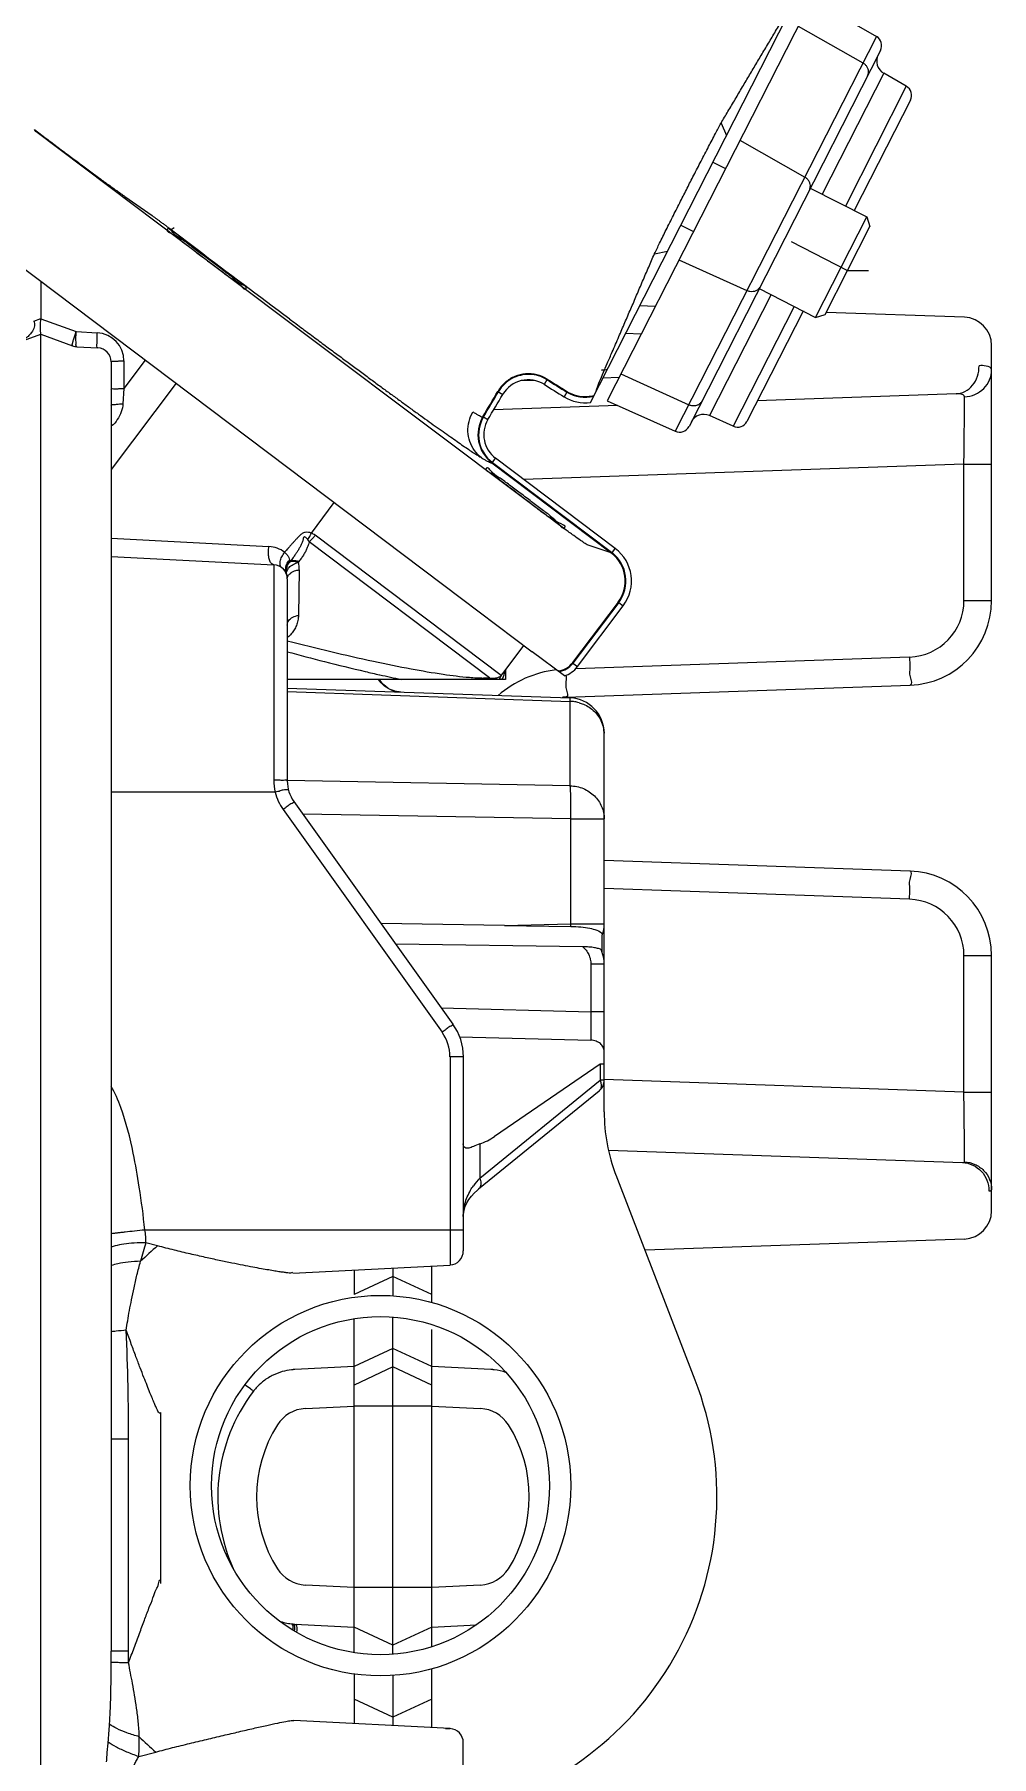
# Model space of a CAD drawing. Header units: millimetres. Extents: x 100 to 1590, y 100 to 694.
# Drawn here: x 1248.076 to 1249.287, y 534.029 to 536.206 of the extents above; entities that cross this region are included whole.
import ezdxf

# ---------------------------------------------------------------- set-up
doc = ezdxf.new("R2010")
doc.units = ezdxf.units.MM
doc.linetypes.add('CENTER', pattern=[2, 1.25, -0.25, 0.25, -0.25])
for name, color, linetype, lineweight in [('CL', 1, 'CENTER', 9), ('DIM', 2, 'Continuous', 9), ('DTM_AXIS', 7, 'Continuous', 9), ('OUTLINE', 6, 'Continuous', 9)]:
    doc.layers.add(name, color=color, linetype=linetype, lineweight=lineweight)

msp = doc.modelspace()

# ---------------------------------------------------------------- linework, layer by layer
at = {"color": 9, "linetype": 'Continuous'}
for p, q in [((1249.042, 536.2166), (1249.124, 536.1701)), ((1249.141, 536.2035), (1248.8867, 535.7044)), ((1249.1504, 536.1569), (1249.0725, 536.004)), ((1249.1789, 536.1405), (1249.1018, 535.9891)), ((1248.0782, 536.0832), (1248.0764, 536.0858)), ((1248.2934, 535.9211), (1248.0782, 536.0832)), ((1248.9445, 536.0936), (1248.9446, 536.0939)), ((1248.9446, 536.0939), (1248.9515, 536.0783)), ((1248.9684, 536.0723), (1249.0504, 536.0257)), ((1248.1907, 536.0012), (1248.2251, 535.9771)), ((1248.2479, 535.9603), (1248.2821, 535.9344)), ((1248.8604, 535.9286), (1248.877, 535.9322)), ((1248.8604, 535.9286), (1248.8605, 535.9289)), ((1248.2995, 535.9165), (1248.2934, 535.9211)), ((1248.7037, 535.6129), (1248.2995, 535.9165)), ((1248.8914, 535.9211), (1248.9773, 535.8822)), ((1249.0078, 535.8771), (1248.9299, 535.7242)), ((1249.0371, 535.8622), (1248.9599, 535.7108)), ((1248.0755, 535.8437), (1248.0844, 535.847)), ((1248.0844, 535.8467), (1248.1291, 535.8304)), ((1248.0844, 533.8906), (1248.0844, 535.827)), ((1248.1291, 535.8304), (1248.1558, 535.829)), ((1248.8436, 535.8273), (1248.8239, 535.828)), ((1248.1734, 535.7921), (1248.1734, 534.1623)), ((1248.2166, 535.7944), (1248.1895, 535.7585)), ((1248.1895, 535.7934), (1248.1895, 535.7585)), ((1248.7244, 535.7695), (1248.7208, 535.7637)), ((1248.8156, 535.7724), (1248.7953, 535.7717)), ((1248.7974, 535.7822), (1248.801, 535.783)), ((1248.7974, 535.7822), (1248.7975, 535.7825)), ((1248.7975, 535.7825), (1248.7982, 535.7842)), ((1248.7982, 535.7842), (1248.8008, 535.7902)), ((1248.8179, 535.7768), (1248.9038, 535.7378)), ((1248.2556, 535.765), (1248.1734, 535.656)), ((1248.1895, 535.7585), (1248.1883, 535.7391)), ((1248.6626, 535.7552), (1248.6624, 535.7547)), ((1248.6624, 535.7547), (1248.6686, 535.751)), ((1248.6634, 535.7548), (1248.6631, 535.7543)), ((1248.7084, 535.7686), (1248.6907, 535.768)), ((1248.7497, 535.7538), (1248.7461, 535.748)), ((1248.6443, 535.7226), (1248.6498, 535.7193)), ((1248.6549, 535.6644), (1248.8058, 535.5507)), ((1248.6555, 535.665), (1248.6595, 535.6703)), ((1248.6555, 535.665), (1248.8063, 535.5514)), ((1249.2517, 535.663), (1248.6949, 535.6435)), ((1249.2517, 535.663), (1249.2867, 535.663)), ((1249.2517, 535.4903), (1249.2517, 535.663)), ((1248.4266, 535.5757), (1248.4556, 535.6142)), ((1248.1734, 535.5692), (1248.3729, 535.5588)), ((1248.652, 535.3926), (1248.4236, 535.5647)), ((1248.6667, 535.3957), (1248.4315, 535.5729)), ((1248.8058, 535.5507), (1248.7753, 535.561)), ((1248.8069, 535.5509), (1248.8108, 535.5562)), ((1248.3792, 535.5355), (1248.3792, 535.2634)), ((1248.3991, 535.5411), (1248.3988, 535.5413)), ((1248.3988, 535.5413), (1248.399, 535.5389)), ((1248.3999, 535.54), (1248.399, 535.5389)), ((1248.4108, 535.5397), (1248.4101, 535.5387)), ((1248.8058, 535.5507), (1248.8063, 535.5514)), ((1248.8058, 535.5507), (1248.8063, 535.5504)), ((1248.8063, 535.5514), (1248.8069, 535.5509)), ((1248.4113, 535.5291), (1248.4103, 535.4717)), ((1248.8145, 535.4884), (1248.7569, 535.4119)), ((1248.8153, 535.4881), (1248.7573, 535.4111)), ((1248.8153, 535.4881), (1248.821, 535.4839)), ((1249.2517, 535.4903), (1249.2867, 535.4903)), ((1248.7392, 535.4015), (1248.7381, 535.4013)), ((1248.7397, 535.4007), (1248.7391, 535.4006)), ((1248.7397, 535.4007), (1248.7398, 535.4001)), ((1248.7573, 535.4111), (1248.763, 535.4069)), ((1248.7609, 535.4044), (1249.1829, 535.4191)), ((1248.6667, 535.3957), (1248.6692, 535.3987)), ((1248.3961, 535.3755), (1248.7539, 535.363)), ((1248.7539, 535.3653), (1248.7539, 535.3664)), ((1248.7539, 535.363), (1248.7539, 535.3653)), ((1248.7539, 535.2563), (1248.7539, 535.363)), ((1248.3809, 535.2481), (1248.1734, 535.2481)), ((1248.7539, 535.2563), (1248.3961, 535.2628)), ((1248.3908, 535.2262), (1248.5919, 534.9447)), ((1248.7547, 535.2145), (1248.4158, 535.2206)), ((1248.7547, 535.2145), (1248.7969, 535.2145)), ((1248.7547, 535.0816), (1248.7547, 535.2145)), ((1249.1829, 535.1128), (1248.7969, 535.1263)), ((1248.6706, 535.0798), (1248.7547, 535.0816)), ((1248.7547, 535.0816), (1248.7969, 535.0816)), ((1248.7547, 535.0786), (1248.7547, 535.0816)), ((1248.7969, 535.0308), (1248.78, 535.0308)), ((1248.78, 535.0308), (1248.78, 534.9704)), ((1249.2517, 535.0416), (1249.2867, 535.0416)), ((1249.2517, 534.8689), (1249.2517, 535.0416)), ((1248.5909, 534.9754), (1248.78, 534.9704)), ((1248.7969, 534.9704), (1248.78, 534.9704)), ((1248.614, 534.9391), (1248.78, 534.9347)), ((1248.6187, 534.9136), (1248.6019, 534.9136)), ((1248.6019, 534.9136), (1248.6019, 534.6505)), ((1248.7917, 534.9043), (1248.6581, 534.813)), ((1248.7969, 534.9043), (1248.7917, 534.9043)), ((1248.7917, 534.9043), (1248.7917, 534.8841)), ((1248.6394, 534.7602), (1248.7917, 534.8841)), ((1248.7969, 534.8841), (1248.7917, 534.8841)), ((1249.2517, 534.8689), (1248.7969, 534.8848)), ((1249.2517, 534.8689), (1249.2867, 534.8689)), ((1248.6394, 534.8035), (1248.6394, 534.7602)), ((1249.2525, 534.7872), (1249.2525, 534.7944)), ((1248.6187, 534.6947), (1248.216, 534.6947)), ((1248.2322, 534.6747), (1248.2172, 534.6787)), ((1248.4032, 534.6401), (1248.6019, 534.6505)), ((1248.4033, 534.6401), (1248.4033, 534.6401)), ((1248.4807, 534.6442), (1248.4807, 534.6132)), ((1248.5297, 534.6468), (1248.5297, 534.6115)), ((1248.5787, 534.6031), (1248.5787, 534.6493)), ((1248.5297, 534.6361), (1248.4807, 534.6132)), ((1248.5787, 534.6132), (1248.5297, 534.6361)), ((1248.4807, 534.1605), (1248.4807, 534.5827)), ((1248.5297, 534.1584), (1248.5297, 534.5847)), ((1248.5787, 534.1929), (1248.5787, 534.5688)), ((1248.5297, 534.545), (1248.4807, 534.5222)), ((1248.5787, 534.5222), (1248.5297, 534.545)), ((1248.4807, 534.5222), (1248.4058, 534.5185)), ((1248.5297, 534.5216), (1248.4807, 534.4988)), ((1248.5787, 534.4988), (1248.5297, 534.5216)), ((1248.2358, 534.4639), (1248.2358, 534.2527)), ((1248.419, 534.4691), (1248.4807, 534.4722)), ((1248.5787, 534.4722), (1248.4807, 534.4722)), ((1248.5787, 534.4722), (1248.6404, 534.4691)), ((1248.1954, 534.4305), (1248.1734, 534.4305)), ((1248.1954, 534.1623), (1248.1954, 534.4305)), ((1248.2357, 534.2527), (1248.2358, 534.2527)), ((1248.4807, 534.2429), (1248.419, 534.2459)), ((1248.6404, 534.2459), (1248.5787, 534.2429)), ((1248.5787, 534.2429), (1248.4807, 534.2429)), ((1248.5297, 534.17), (1248.4807, 534.1929)), ((1248.5787, 534.1929), (1248.5297, 534.17)), ((1248.5787, 534.1929), (1248.6354, 534.1957)), ((1248.5787, 534.1679), (1248.5787, 534.1929)), ((1248.1954, 534.1623), (1248.1734, 534.1623)), ((1248.5787, 534.0657), (1248.5787, 534.14)), ((1248.4807, 534.1335), (1248.4807, 534.0708)), ((1248.5297, 534.1316), (1248.5297, 534.0683)), ((1248.5297, 534.079), (1248.4807, 534.1018)), ((1248.5787, 534.1018), (1248.5297, 534.079)), ((1248.6019, 534.0645), (1248.4044, 534.0748)), ((1248.5961, 534.0648), (1248.6019, 534.0645)), ((1248.2082, 534.0291), (1248.2298, 534.0349))]:
    msp.add_line(p, q, dxfattribs=at)
at = {"color": 7, "linetype": 'Continuous'}
for p, q in [((1249.1462, 536.1859), (1248.9041, 535.7106)), ((1249.0642, 535.8483), (1249.1289, 535.9753)), ((1248.0844, 535.894), (1248.0844, 535.8467)), ((1248.8614, 535.8623), (1248.8418, 535.8629)), ((1249.0483, 535.8564), (1248.9773, 535.7169)), ((1249.0498, 535.8557), (1249.048, 535.8557)), ((1249.0642, 535.8483), (1249.0762, 535.8522)), ((1248.044, 535.8124), (1248.0844, 535.827)), ((1248.0844, 535.827), (1248.1247, 535.8124)), ((1248.1299, 535.8113), (1248.1566, 535.8099)), ((1249.2418, 535.7517), (1248.9905, 535.7429)), ((1248.8141, 535.7368), (1248.6569, 535.7313)), ((1248.8005, 535.7428), (1248.8867, 535.7044)), ((1248.9599, 535.7108), (1248.9299, 535.7242)), ((1248.8108, 535.5562), (1248.6595, 535.6703)), ((1248.1734, 535.5463), (1248.3792, 535.5355)), ((1248.3961, 535.5177), (1248.3961, 535.2624)), ((1248.6164, 535.4931), (1248.7057, 535.4258)), ((1248.763, 535.4069), (1248.821, 535.4839)), ((1248.6691, 535.3985), (1248.6954, 535.4335)), ((1248.7465, 535.3951), (1248.7057, 535.4258)), ((1248.6722, 535.4027), (1248.6722, 535.3906)), ((1248.6722, 535.3906), (1248.3961, 535.3906)), ((1248.3961, 535.3798), (1248.7539, 535.3673)), ((1248.4044, 535.2365), (1248.6055, 534.955)), ((1248.6706, 535.0798), (1248.5148, 535.082)), ((1248.6706, 535.0798), (1248.7547, 535.0786)), ((1248.7697, 535.0528), (1248.5333, 535.0561)), ((1248.7945, 535.0455), (1248.7945, 535.0677)), ((1248.6187, 534.9136), (1248.6187, 534.6683)), ((1248.7903, 534.8703), (1248.638, 534.7464)), ((1248.8023, 534.7956), (1249.2501, 534.7799))]:
    msp.add_line(p, q, dxfattribs=at)
at = {"color": 9, "linetype": 'Continuous'}
for points in [[(1248.7247, 535.7703), (1248.7247, 535.7703), (1248.7247, 535.7702), (1248.7246, 535.7702), (1248.7246, 535.7701), (1248.7246, 535.77), (1248.7246, 535.7699), (1248.7245, 535.7698), (1248.7245, 535.7697), (1248.7244, 535.7695)], [(1248.6626, 535.7552), (1248.6626, 535.7552), (1248.6627, 535.7552), (1248.6627, 535.7551), (1248.6628, 535.7551), (1248.6629, 535.7551), (1248.663, 535.755), (1248.6631, 535.755), (1248.6632, 535.7549), (1248.6634, 535.7548)], [(1248.7497, 535.7548), (1248.7497, 535.7547), (1248.7498, 535.7547), (1248.7498, 535.7546), (1248.7498, 535.7545), (1248.7498, 535.7544), (1248.7498, 535.7543), (1248.7498, 535.7541), (1248.7497, 535.754), (1248.7497, 535.7538)], [(1248.6434, 535.7227), (1248.6434, 535.7228), (1248.6435, 535.7228), (1248.6436, 535.7228), (1248.6436, 535.7228), (1248.6437, 535.7227), (1248.6439, 535.7227), (1248.644, 535.7227), (1248.6441, 535.7226), (1248.6443, 535.7226)], [(1248.6549, 535.6644), (1248.6549, 535.6644), (1248.6549, 535.6644), (1248.655, 535.6645), (1248.655, 535.6645), (1248.6551, 535.6646), (1248.6552, 535.6647), (1248.6553, 535.6648), (1248.6554, 535.6649), (1248.6555, 535.665)], [(1248.3999, 535.54), (1248.3998, 535.5402), (1248.3997, 535.5403), (1248.3995, 535.5405), (1248.3993, 535.5408), (1248.3991, 535.5411)], [(1248.8063, 535.5504), (1248.8063, 535.5504), (1248.8063, 535.5504), (1248.8064, 535.5504), (1248.8064, 535.5505), (1248.8065, 535.5505), (1248.8066, 535.5506), (1248.8066, 535.5507), (1248.8067, 535.5508), (1248.8069, 535.5509)], [(1248.8145, 535.4884), (1248.8146, 535.4884), (1248.8146, 535.4884), (1248.8147, 535.4884), (1248.8148, 535.4884), (1248.8149, 535.4883), (1248.815, 535.4883), (1248.8151, 535.4882), (1248.8152, 535.4882), (1248.8153, 535.4881)], [(1248.7392, 535.4015), (1248.7393, 535.4015), (1248.7393, 535.4014), (1248.7394, 535.4014), (1248.7394, 535.4013), (1248.7395, 535.4012), (1248.7395, 535.4011), (1248.7396, 535.401), (1248.7396, 535.4009), (1248.7397, 535.4007)], [(1248.7569, 535.4119), (1248.7569, 535.4118), (1248.7569, 535.4118), (1248.7569, 535.4117), (1248.7569, 535.4116), (1248.757, 535.4116), (1248.7571, 535.4115), (1248.7571, 535.4114), (1248.7572, 535.4113), (1248.7573, 535.4111)], [(1248.7539, 535.3664), (1248.7539, 535.3668), (1248.7539, 535.367), (1248.7539, 535.3672), (1248.7539, 535.3673)], [(1249.2501, 534.7799), (1249.2508, 534.7799), (1249.2514, 534.78), (1249.2518, 534.7801), (1249.2522, 534.7803), (1249.2523, 534.7805), (1249.2524, 534.7808)], [(1249.2833, 534.7443), (1249.2844, 534.7443), (1249.2853, 534.7444), (1249.2859, 534.7446), (1249.2864, 534.7448), (1249.2866, 534.7451), (1249.2867, 534.7455)], [(1248.4037, 534.5183), (1248.4034, 534.5183), (1248.403, 534.5182), (1248.4026, 534.5182), (1248.4023, 534.5182), (1248.4019, 534.5181), (1248.4016, 534.5181)], [(1248.4058, 534.5185), (1248.4054, 534.5184), (1248.405, 534.5184), (1248.4046, 534.5184), (1248.4041, 534.5183), (1248.4037, 534.5183)], [(1248.6557, 534.5183), (1248.6552, 534.5183), (1248.6548, 534.5184), (1248.6544, 534.5184), (1248.654, 534.5184), (1248.6535, 534.5185), (1248.5787, 534.5222)], [(1248.6578, 534.5181), (1248.6574, 534.5181), (1248.6571, 534.5182), (1248.6567, 534.5182), (1248.6564, 534.5182), (1248.656, 534.5183), (1248.6557, 534.5183)], [(1248.4016, 534.1969), (1248.4019, 534.1969), (1248.4023, 534.1969), (1248.4026, 534.1968), (1248.403, 534.1968), (1248.4034, 534.1968), (1248.4037, 534.1967)], [(1248.4037, 534.1967), (1248.4041, 534.1967), (1248.4046, 534.1967), (1248.405, 534.1966), (1248.4054, 534.1966), (1248.4058, 534.1966), (1248.4807, 534.1929)]]:
    msp.add_lwpolyline(points, dxfattribs=at)
at = {"color": 7, "linetype": 'Continuous'}
for points in [[(1248.5397, 535.3747), (1248.5374, 535.3749), (1248.5335, 535.3756), (1248.5298, 535.3766), (1248.5264, 535.378), (1248.5234, 535.3798), (1248.5206, 535.3817), (1248.5182, 535.3838), (1248.5161, 535.386), (1248.5144, 535.3882), (1248.5131, 535.3903), (1248.5129, 535.3906)], [(1248.7969, 535.0308), (1248.7968, 535.034), (1248.7962, 535.0384), (1248.7953, 535.0427), (1248.794, 535.0469), (1248.7936, 535.0479)], [(1248.6187, 534.7119), (1248.6189, 534.7146), (1248.6197, 534.7195), (1248.6211, 534.7243), (1248.6232, 534.7289), (1248.6258, 534.7333), (1248.629, 534.7374), (1248.6326, 534.7414), (1248.6366, 534.7452), (1248.638, 534.7464)]]:
    msp.add_lwpolyline(points, dxfattribs=at)
at = {"color": 9, "linetype": 'Continuous'}
for radius in [0.2405, 0.2137]:
    msp.add_circle((1248.514, 534.3716), radius, dxfattribs=at)
for centre, radius, start, end in [((1249.0476, 536.0142), 0.00996, 333.0253, 339.7634), ((1267.3617, 561.1684), 31.6352, 232.90675, 233.17208), ((1248.9849, 535.8912), 0.00996, 326.2366, 332.9747), ((1248.1539, 535.7934), 0.0356, 0.0002, 86.9998), ((1250.0149, 537.8208), 2.4234, 237.8262, 238.5303), ((1250.0382, 537.8604), 2.4685, 237.8522, 238.5366), ((1248.7878, 535.8258), 0.0446, 277.3728, 282.3776), ((1248.788, 535.826), 0.0445, 277.2943, 282.3019), ((1240.4865, 540.5712), 9.4891, 329.27258, 329.49717), ((1240.5817, 540.515), 9.3794, 329.27255, 329.49801), ((1248.7729, 535.7927), 0.0445, 238.5939, 273.8345), ((1248.7729, 535.7928), 0.0453, 239.2362, 283.6064), ((1248.7729, 535.7928), 0.0445, 273.8326, 284.5144), ((1248.6817, 535.7), 0.0445, 149.2521, 233.0055), ((1248.6817, 535.7), 0.0437, 148.8632, 233.1847), ((1248.371, 535.5232), 0.0356, 52.427, 86.9965), ((1248.4093, 535.5296), 0.0154, 170.741, 178.3086), ((1248.3766, 535.5297), 0.0347, 358.9547, 15.0286), ((1248.7789, 535.5152), 0.0445, 323.0349, 52.16), ((1248.7789, 535.5152), 0.0454, 323.3851, 51.9925), ((1249.1805, 535.4903), 0.0713, 272.0019, 359.9981), ((1248.7529, 535.266), 0.1379, 96.9679, 130.7926), ((1248.6416, 535.4068), 0.0306, 344.4573, 349.8225), ((1248.7355, 535.428), 0.0268, 278.0278, 322.939), ((1248.7355, 535.428), 0.0276, 278.7575, 299.561), ((1248.7355, 535.428), 0.0276, 299.5678, 322.3345), ((1248.8694, 536.9854), 1.6283, 257.3561, 258.3427), ((1248.6462, 535.5656), 0.173, 269.38, 271.0005), ((1248.6465, 535.5489), 0.1564, 271.0131, 272.0251), ((1248.6605, 535.378), 0.0169, 120.1247, 131.6197), ((1248.6588, 535.4043), 0.0117, 292.6607, 299.5593), ((1248.6802, 535.3857), 0.0168, 143.3838, 162.7585), ((1248.6418, 535.3914), 0.1069, 1.7612, 2.3445), ((1248.7487, 535.3713), 0.003, 271.9987, 272.6119), ((1248.7523, 535.3159), 0.0471, 81.1848, 88.1087), ((1248.7523, 535.3157), 0.0473, 74.3171, 81.1961), ((1248.7585, 535.3211), 0.0384, 0.0034, 2.4013), ((1248.4498, 535.2633), 0.0706, 179.992, 192.4271), ((1248.4415, 535.2624), 0.0623, 193.2304, 215.5388), ((1249.1805, 535.0416), 0.0713, 0.0019, 87.9981), ((1248.7552, 535.0816), 0.0417, 340.4285, 359.9859), ((1248.5484, 534.9136), 0.0534, 359.9983, 35.5394), ((1248.7857, 534.8758), 0.00714, 309.5834, 312.4894), ((1248.6125, 534.8798), 0.0809, 289.4798, 304.3433), ((1248.6936, 534.7069), 0.076, 135.4365, 144.8078), ((1249.4177, 534.3224), 1.2523, 163.4691, 164.5891), ((1248.6584, 534.178), 0.6545, 130.634, 133.1924), ((1248.6009, 534.6683), 0.0178, 273.0002, 0.0012), ((1248.6497, 534.4465), 0.072, 71.4431, 83.5772), ((1248.529, 534.3575), 0.2207, 142.919, 204.7996), ((1248.4085, 534.4486), 0.0696, 138.1035, 142.9282), ((1248.4211, 534.4247), 0.0444, 92.8094, 147.7435), ((1248.6382, 534.4247), 0.0444, 32.2566, 87.1901), ((1248.5278, 534.3575), 0.1705, 147.7703, 212.2296), ((1248.5316, 534.3575), 0.1705, 327.7703, 32.2296), ((1248.413, 534.2527), 0.1773, 179.9967, 181.55), ((1248.4211, 534.2903), 0.0444, 212.2566, 267.1901), ((1248.6382, 534.2903), 0.0444, 272.8094, 327.7435), ((1248.4096, 534.2685), 0.072, 250.6306, 263.5793), ((1242.1804, 534.1622), 5.993, 359.86513, 0.00111), ((1245.6689, 534.1624), 2.5266, 359.6657, 359.999), ((1247.386, 534.1205), 0.787, 354.6685, 356.3267), ((1248.659, 534.5208), 0.6484, 226.027, 228.5438), ((1248.6009, 534.0467), 0.0178, 0.0026, 86.9869)]:
    msp.add_arc(centre, radius, start, end, dxfattribs=at)
at = {"color": 7, "linetype": 'Continuous'}
for centre, radius, start, end in [((1248.1308, 535.8291), 0.0178, 250, 267), ((1248.1556, 535.7921), 0.0178, 0, 87), ((1248.7009, 535.7321), 0.0374, 57.8414, 149.4774), ((1240.4946, 540.57), 9.4888, 329.25558, 329.47859), ((1250.0376, 537.8582), 2.474, 237.8422, 238.5335), ((1248.7731, 535.792), 0.0517, 238.5334, 277.1418), ((1248.682, 535.7001), 0.0374, 149.2557, 233), ((1248.8922, 535.7166), 0.0134, 246, 333), ((1248.9227, 535.7079), 0.0178, 66, 153), ((1248.9654, 535.723), 0.0134, 246, 333), ((1248.7797, 535.515), 0.0517, 323, 53), ((1248.3783, 535.5177), 0.0178, 0, 87), ((1248.4123, 535.5274), 0.0176, 164.3924, 195.8977), ((1248.4124, 535.5274), 0.0177, 158.1152, 164.4137), ((1248.736, 535.4273), 0.0339, 288.0599, 322.9943), ((1248.7523, 535.266), 0.1024, 92, 94.9035), ((1248.4406, 535.2624), 0.0445, 180.0015, 215.5362), ((1248.5475, 534.9136), 0.0713, 0, 35.5452), ((1248.7791, 534.8841), 0.0178, 309.1391, 337.2024), ((1248.779, 534.8841), 0.0178, 337.2219, 359.9925), ((1249.0195, 534.8443), 0.2227, 180, 201.1185)]:
    msp.add_arc(centre, radius, start, end, dxfattribs=at)
at = {"color": 9, "linetype": 'Continuous'}
for points, start_tangent, end_tangent in [([(1248.9446, 536.0939), (1248.9534, 536.1087), (1248.9626, 536.1241), (1248.9717, 536.1396), (1248.9808, 536.1548), (1248.9898, 536.17), (1248.9988, 536.1852), (1249.008, 536.2006), (1249.0171, 536.2159), (1249.0201, 536.2209)], (0.504323, 0.863515), (0.510728, 0.859743)), ([(1249.13, 536.154), (1249.131, 536.1574), (1249.1309, 536.161), (1249.1296, 536.1645), (1249.1272, 536.1676), (1249.124, 536.1701)], (0.45399, 0.891007), (-0.869506, 0.493922)), ([(1248.0764, 536.0858), (1248.0838, 536.0802), (1248.0914, 536.0745), (1248.0989, 536.0688), (1248.1064, 536.0631), (1248.1139, 536.0575), (1248.1213, 536.052), (1248.1286, 536.0466), (1248.1357, 536.0413), (1248.1426, 536.0362), (1248.1493, 536.0312), (1248.1557, 536.0265), (1248.1618, 536.022), (1248.1676, 536.0178), (1248.173, 536.0139), (1248.1781, 536.0102), (1248.1827, 536.0069), (1248.1869, 536.0039), (1248.1907, 536.0012)], (0.796782, -0.604267), (0.818772, -0.574119)), ([(1248.8605, 535.9289), (1248.8669, 535.942), (1248.8752, 535.9589), (1248.8844, 535.9773), (1248.8935, 535.9952), (1248.9018, 536.0117), (1248.9102, 536.0281), (1248.9194, 536.0459), (1248.9289, 536.0642), (1248.9376, 536.0808), (1248.9445, 536.0936)], (0.42812, 0.903722), (0.479284, 0.87766)), ([(1249.0569, 536.0108), (1249.0575, 536.0131), (1249.0573, 536.0167), (1249.056, 536.0202), (1249.0536, 536.0233), (1249.0504, 536.0257)], (0.346261, 0.938138), (-0.869506, 0.493922)), ([(1248.2251, 535.9771), (1248.2282, 535.9749), (1248.2309, 535.9729), (1248.2339, 535.9707), (1248.2372, 535.9683), (1248.2407, 535.9657), (1248.2443, 535.963), (1248.2479, 535.9603)], (0.818772, -0.574119), (0.797014, -0.603961)), ([(1248.2479, 535.9603), (1248.2532, 535.9621)], (0.861307, -0.508085), (0.746784, 0.665066)), ([(1248.8008, 535.7902), (1248.807, 535.8046), (1248.8154, 535.8241), (1248.823, 535.8419), (1248.8305, 535.8591), (1248.8379, 535.8764), (1248.8455, 535.8941), (1248.8531, 535.9118), (1248.8604, 535.9286)], (0.39562, 0.918414), (0.402967, 0.915214)), ([(1248.9932, 535.8857), (1248.9917, 535.8839), (1248.9887, 535.8819), (1248.9851, 535.8809), (1248.9811, 535.881), (1248.9773, 535.8822)], (-0.555443, -0.831555), (-0.910674, 0.413126)), ([(1248.0755, 535.8437), (1248.0764, 535.8406), (1248.0764, 535.8377), (1248.0756, 535.8345), (1248.0738, 535.8308), (1248.0724, 535.8287), (1248.0705, 535.8266), (1248.0683, 535.8244), (1248.0656, 535.8222), (1248.0622, 535.82), (1248.0582, 535.8178), (1248.0536, 535.8158)], (0.420597, -0.907248), (-0.939668, -0.342086)), ([(1248.3991, 535.8463), (1248.4153, 535.8342), (1248.4309, 535.8226), (1248.446, 535.8113), (1248.4606, 535.8005), (1248.4748, 535.79), (1248.4886, 535.7798), (1248.5019, 535.77), (1248.5147, 535.7605), (1248.5271, 535.7515), (1248.5391, 535.7428), (1248.5507, 535.7343), (1248.562, 535.7261), (1248.5729, 535.7183), (1248.5833, 535.7108), (1248.5931, 535.7039), (1248.6023, 535.6974), (1248.6108, 535.6915), (1248.6185, 535.6861), (1248.6256, 535.6813), (1248.6318, 535.6771), (1248.6373, 535.6736), (1248.6418, 535.6708)], (0.800534, -0.599287), (0.856907, -0.515471)), ([(1248.1247, 535.8124), (1248.1245, 535.8151)], (-0.939693, 0.34202), (0.30304, 0.952978)), ([(1248.1245, 535.8151), (1248.1248, 535.8161), (1248.1258, 535.8201), (1248.1273, 535.825), (1248.1291, 535.8304)], (0.30304, 0.952978), (0.345798, 0.938309)), ([(1248.1299, 535.8113), (1248.129, 535.815), (1248.1288, 535.8193), (1248.1289, 535.8246), (1248.1291, 535.8304)], (-0.99863, 0.052336), (0.059019, 0.998257)), ([(1248.1566, 535.8099), (1248.1556, 535.8156), (1248.1555, 535.8218), (1248.1558, 535.829)], (-0.99863, 0.052336), (0.059019, 0.998257)), ([(1248.1734, 535.7921), (1248.1781, 535.793), (1248.1833, 535.7933), (1248.1895, 535.7934)], (0, 1), (0.999976, 0.006972)), ([(1248.7247, 535.7703), (1248.7116, 535.7759), (1248.6975, 535.777), (1248.6837, 535.7737), (1248.6717, 535.7661), (1248.6626, 535.7552)], (-0.846254, 0.532779), (-0.507307, -0.861765)), ([(1248.7244, 535.7695), (1248.7139, 535.7744), (1248.7024, 535.7763), (1248.6909, 535.7751), (1248.68, 535.7709), (1248.6706, 535.764), (1248.6634, 535.7548)], (-0.843482, 0.537158), (-0.5093, -0.860589)), ([(1248.786, 535.7535), (1248.7882, 535.7602), (1248.7921, 535.7698), (1248.7974, 535.7822)], (0.283633, 0.958933), (0.401851, 0.915705)), ([(1249.2418, 535.7517), (1249.2531, 535.7547), (1249.2626, 535.7625), (1249.2688, 535.7739), (1249.2709, 535.7873)], (0.999391, 0.034901), (-0.009577, 0.999954)), ([(1249.2525, 535.748), (1249.2657, 535.751), (1249.2768, 535.7584), (1249.2841, 535.7693), (1249.2867, 535.782)], (0.999321, 0.036834), (-0.000068, 1)), ([(1249.2867, 535.782), (1249.2798, 535.7869), (1249.2709, 535.7873)], (-0.000007, 1), (-0.999732, -0.023154)), ([(1248.1734, 535.7572), (1248.1781, 535.758), (1248.1833, 535.7583), (1248.1895, 535.7585)], (0, 1), (0.999976, 0.006972)), ([(1249.2525, 535.748), (1249.2478, 535.7515), (1249.2418, 535.7517)], (-0.008568, 0.999963), (-0.999394, -0.034822)), ([(1249.2517, 535.663), (1249.2519, 535.6746), (1249.252, 535.687), (1249.2522, 535.7002), (1249.2523, 535.7139), (1249.2524, 535.7273), (1249.2525, 535.7393), (1249.2525, 535.748)], (0.013937, 0.999903), (-0.008385, 0.999965)), ([(1248.1883, 535.7391), (1248.1862, 535.7288), (1248.1812, 535.7192), (1248.1738, 535.7112), (1248.1734, 535.711)], (-0.062679, -0.998034), (-0.780257, -0.625459)), ([(1248.1734, 535.7369), (1248.1777, 535.7383), (1248.1824, 535.7388), (1248.1883, 535.7391)], (0.000037, 1), (0.999782, 0.020899)), ([(1248.6418, 535.6708), (1248.6328, 535.68), (1248.6269, 535.6914), (1248.6245, 535.704), (1248.6259, 535.7169), (1248.6309, 535.7289)], (-0.796881, 0.604136), (0.512538, 0.858664)), ([(1248.6309, 535.7289), (1248.6344, 535.7267), (1248.6377, 535.7248), (1248.6404, 535.7235), (1248.6434, 535.7227)], (0.843475, -0.537168), (0.96808, 0.250641)), ([(1248.9203, 535.7424), (1248.9182, 535.7396), (1248.9152, 535.7376), (1248.9115, 535.7366), (1248.9076, 535.7367), (1248.9038, 535.7378)], (-0.45399, -0.891007), (-0.910674, 0.413126)), ([(1248.6418, 535.6708), (1248.6456, 535.6686), (1248.649, 535.6667), (1248.6518, 535.6653), (1248.6549, 535.6644)], (0.856925, -0.515441), (0.98134, 0.192282)), ([(1248.7753, 535.561), (1248.7727, 535.5625), (1248.767, 535.5664), (1248.7583, 535.5726), (1248.7472, 535.5806), (1248.734, 535.5904), (1248.7193, 535.6013), (1248.7037, 535.6129)], (-0.947574, 0.319537), (-0.799643, 0.600476)), ([(1248.4266, 535.5757), (1248.4228, 535.5766), (1248.4188, 535.5765), (1248.4149, 535.575), (1248.4119, 535.5725), (1248.4094, 535.57), (1248.4067, 535.5671), (1248.404, 535.5642), (1248.4014, 535.5613), (1248.3988, 535.5583), (1248.396, 535.5552), (1248.3927, 535.5514)], (-0.938617, 0.344962), (-0.658129, -0.752905)), ([(1248.4219, 535.5676), (1248.4236, 535.5701), (1248.4252, 535.5728), (1248.4266, 535.5757)], (0.584041, 0.811724), (0.413397, 0.910551)), ([(1248.4315, 535.5729), (1248.429, 535.5745), (1248.4266, 535.5757)], (-0.798154, 0.602453), (-0.934243, 0.356637)), ([(1248.3792, 535.5355), (1248.3764, 535.5369), (1248.3741, 535.5405), (1248.3727, 535.5459), (1248.3722, 535.5522), (1248.3729, 535.5588)], (-0.99863, 0.052336), (0.182584, 0.98319)), ([(1248.4219, 535.5676), (1248.4203, 535.5694), (1248.4174, 535.571), (1248.4163, 535.5687), (1248.4153, 535.5649), (1248.4137, 535.5611), (1248.4118, 535.5574), (1248.4097, 535.5538), (1248.4074, 535.5502), (1248.4049, 535.5467), (1248.4035, 535.5447), (1248.4018, 535.5425), (1248.3999, 535.54)], (-0.603735, 0.797185), (-0.624227, -0.781243)), ([(1248.4236, 535.5647), (1248.4228, 535.5612), (1248.4214, 535.5574), (1248.4196, 535.5533), (1248.4172, 535.549), (1248.4143, 535.5445), (1248.4108, 535.5397)], (-0.179193, -0.983814), (-0.607115, -0.794614)), ([(1248.4236, 535.5647), (1248.4219, 535.5676)], (-0.398072, 0.917354), (-0.604528, 0.796584)), ([(1248.4236, 535.5647), (1248.4264, 535.5672), (1248.429, 535.5699), (1248.4315, 535.5729)], (0.773269, 0.634078), (0.601749, 0.798686)), ([(1248.3891, 535.5318), (1248.3872, 535.535), (1248.3872, 535.5399), (1248.3891, 535.5456), (1248.3927, 535.5514)], (-0.792628, 0.609706), (0.607524, 0.794301)), ([(1248.3927, 535.5514), (1248.3959, 535.5484), (1248.3979, 535.5448), (1248.3988, 535.5413)], (0.826932, -0.562302), (0.180094, -0.983649)), ([(1248.3949, 535.5242), (1248.3939, 535.5301)], (-0.363661, 0.931531), (0.029035, 0.999578)), ([(1248.3941, 535.5321), (1248.3952, 535.5361), (1248.3988, 535.5413)], (0.160435, 0.987046), (0.699148, 0.714977)), ([(1248.3954, 535.5226), (1248.3955, 535.5273), (1248.3972, 535.5306)], (-0.274171, 0.961681), (0.576616, 0.817015)), ([(1248.3972, 535.5306), (1248.3984, 535.5321), (1248.4035, 535.5361), (1248.4101, 535.5387)], (0.576616, 0.817015), (0.977089, 0.212832)), ([(1248.399, 535.5389), (1248.4015, 535.5401), (1248.4054, 535.5401), (1248.4101, 535.5387)], (0.773639, 0.633626), (0.928615, -0.371046)), ([(1248.3999, 535.54), (1248.4016, 535.5409)], (0.79715, 0.603782), (0.957619, 0.288037)), ([(1248.4016, 535.5409), (1248.4027, 535.5411), (1248.4064, 535.541), (1248.4108, 535.5397)], (0.957619, 0.288037), (0.928492, -0.371351)), ([(1248.3961, 535.5177), (1248.3972, 535.5217), (1248.3981, 535.523)], (0.000001, 1), (0.621008, 0.783804)), ([(1248.3981, 535.523), (1248.4004, 535.5252), (1248.4019, 535.5262)], (0.621008, 0.783804), (0.860413, 0.509598)), ([(1248.4019, 535.5262), (1248.4053, 535.5278), (1248.4113, 535.5291)], (0.860413, 0.509598), (0.995411, 0.095692)), ([(1248.3961, 535.4595), (1248.3979, 535.465), (1248.403, 535.4693), (1248.4103, 535.4717)], (-0.000008, 1), (0.989501, 0.144524)), ([(1248.4103, 535.4717), (1248.4095, 535.4651), (1248.4076, 535.459), (1248.4048, 535.4534), (1248.4011, 535.4484), (1248.3966, 535.4441), (1248.3961, 535.4438)], (-0.018397, -0.999831), (-0.791741, -0.610856)), ([(1248.3961, 535.4396), (1248.4513, 535.426), (1248.5053, 535.4137), (1248.5528, 535.4041), (1248.5933, 535.3973), (1248.6264, 535.3934), (1248.6443, 535.3925)], (0.969253, -0.246065), (0.999945, -0.010498)), ([(1248.3961, 535.4257), (1248.4432, 535.4133), (1248.4947, 535.4007), (1248.5129, 535.3965)], (0.965494, -0.260427), (0.975825, -0.218553)), ([(1249.1829, 535.4191), (1249.1834, 535.4055), (1249.1836, 535.3939), (1249.1836, 535.3835)], (0.034889, -0.999391), (-0.999391, -0.034899)), ([(1248.5397, 535.3747), (1248.5288, 535.3769), (1248.5191, 535.3824), (1248.5116, 535.3906)], (-0.999391, 0.034899), (-0.547268, 0.836957)), ([(1248.652, 535.3926), (1248.6566, 535.3923)], (0.992031, -0.125997), (0.999974, 0.00715)), ([(1248.6566, 535.3923), (1248.6586, 535.3924), (1248.6633, 535.3935)], (0.999974, 0.00715), (0.922547, 0.385885)), ([(1248.6646, 535.3941), (1248.6667, 535.3957)], (0.869459, 0.494005), (0.715777, 0.698329)), ([(1248.6676, 535.3906), (1248.671, 535.3986)], (0.517088, 0.855933), (0.268367, 0.963317)), ([(1248.7486, 535.3947), (1248.7486, 535.3903), (1248.7483, 535.3822)], (0.030487, -0.999535), (0.082551, -0.996587)), ([(1248.7483, 535.3822), (1248.7488, 535.3788), (1248.7488, 535.3683)], (0.082551, -0.996587), (-0.99896, -0.045594)), ([(1248.7651, 535.3612), (1248.7705, 535.3594), (1248.7844, 535.3502), (1248.7936, 535.3368)], (0.96274, -0.270428), (0.394204, -0.919023)), ([(1248.7936, 535.3368), (1248.7968, 535.3228)], (0.394204, -0.919023), (0.041841, -0.999124)), ([(1248.3961, 535.2624), (1248.3912, 535.2631), (1248.3857, 535.2633), (1248.3792, 535.2634)], (0, 1), (-0.999996, 0.002775)), ([(1248.3973, 535.2522), (1248.3925, 535.251), (1248.3872, 535.2497), (1248.3809, 535.2481)], (0.228723, -0.973491), (-0.973309, -0.229499)), ([(1248.7539, 535.2563), (1248.7705, 535.2527), (1248.7844, 535.2435), (1248.7936, 535.2301), (1248.7969, 535.2145)], (0.999462, -0.032797), (0, -1)), ([(1248.7547, 535.2145), (1248.7548, 535.2321), (1248.7545, 535.2468), (1248.7539, 535.2563)], (0.018035, 0.999837), (-0.124261, 0.99225)), ([(1248.4044, 535.2365), (1248.4006, 535.2333), (1248.3961, 535.23), (1248.3908, 535.2262)], (0.581238, -0.813733), (-0.812978, -0.582294)), ([(1249.1829, 535.1128), (1249.1834, 535.1264), (1249.1836, 535.138), (1249.1836, 535.1484)], (0.034889, 0.999391), (-0.999391, 0.034899)), ([(1248.7697, 535.0528), (1248.774, 535.0483), (1248.7773, 535.043), (1248.7793, 535.037), (1248.78, 535.0308)], (0.772172, -0.635413), (0.000136, -1)), ([(1248.78, 534.9704), (1248.7801, 534.9601), (1248.7801, 534.9504), (1248.7801, 534.9418), (1248.78, 534.9347)], (0.010527, -0.999945), (-0.017649, -0.999844)), ([(1248.6055, 534.955), (1248.6017, 534.9518), (1248.5972, 534.9485), (1248.5919, 534.9447)], (0.581238, -0.813733), (-0.812979, -0.582293)), ([(1248.7969, 534.9205), (1248.7956, 534.9258), (1248.792, 534.9303), (1248.7865, 534.9334), (1248.78, 534.9347)], (0, 1), (-0.999116, 0.042029)), ([(1248.7917, 534.8841), (1248.7928, 534.8804), (1248.7931, 534.8764), (1248.792, 534.8724), (1248.7906, 534.8705)], (0.374529, -0.927215), (-0.737458, -0.675393)), ([(1248.216, 534.6947), (1248.209, 534.7491), (1248.2014, 534.7917), (1248.1856, 534.8495), (1248.1734, 534.8766)], (-0.103884, 0.994589), (-0.508758, 0.860909)), ([(1249.2525, 534.7944), (1249.2525, 534.7986), (1249.2524, 534.8129), (1249.2522, 534.8279), (1249.2521, 534.8424), (1249.2519, 534.8562), (1249.2517, 534.8689)], (-0.002348, 0.999997), (-0.013932, 0.999903)), ([(1248.6394, 534.8035), (1248.6314, 534.8002), (1248.6256, 534.7984), (1248.6217, 534.7984), (1248.6195, 534.8), (1248.6187, 534.8035)], (-0.914493, -0.404601), (-0.00002, 1)), ([(1249.2501, 534.7799), (1249.2629, 534.7769), (1249.2737, 534.7691), (1249.2809, 534.7577), (1249.2833, 534.7443)], (0.999391, -0.0349), (-0.002169, -0.999998)), ([(1249.2524, 534.7808), (1249.2525, 534.7872)], (0.034742, 0.999396), (-0.00123, 0.999999)), ([(1249.2524, 534.7808), (1249.2656, 534.7777), (1249.2767, 534.77), (1249.2841, 534.7587), (1249.2867, 534.7455)], (0.999328, -0.036651), (-0.000147, -1)), ([(1248.6187, 534.7119), (1248.6192, 534.7194), (1248.6208, 534.7278), (1248.6237, 534.7366), (1248.628, 534.7452), (1248.6315, 534.7507)], (0.000001, 1), (0.576046, 0.817417)), ([(1248.6394, 534.7602), (1248.6409, 534.7543), (1248.6401, 534.7493), (1248.638, 534.7464)], (0.374529, -0.927215), (-0.768341, -0.640041)), ([(1248.216, 534.6947), (1248.2031, 534.6933), (1248.1911, 534.692), (1248.1857, 534.6914), (1248.1808, 534.6909), (1248.1765, 534.6904), (1248.1734, 534.6901)], (-0.994551, -0.104247), (-0.993644, -0.112571)), ([(1248.2172, 534.6787), (1248.2171, 534.6867), (1248.216, 534.6947)], (0.038018, 0.999277), (-0.19071, 0.981646)), ([(1248.2172, 534.6787), (1248.2025, 534.6783), (1248.1893, 534.6769), (1248.1784, 534.6746), (1248.1734, 534.6729)], (-0.99998, 0.006286), (-0.920313, -0.391182)), ([(1248.4029, 534.6409), (1248.4001, 534.6402), (1248.3969, 534.6405), (1248.3926, 534.6411), (1248.3872, 534.6418), (1248.3805, 534.6429), (1248.3726, 534.6442), (1248.3633, 534.6458), (1248.3526, 534.6478), (1248.3402, 534.6501), (1248.3261, 534.653), (1248.3101, 534.6563), (1248.2924, 534.6602), (1248.2734, 534.6645), (1248.2533, 534.6693), (1248.2322, 534.6747)], (-0.910036, -0.414529), (-0.966463, 0.256807)), ([(1248.2105, 534.6552), (1248.195, 534.6541), (1248.1818, 534.6521), (1248.1734, 534.6498)], (-0.999349, -0.036073), (-0.952367, -0.304953)), ([(1248.1925, 534.5681), (1248.1943, 534.5799), (1248.1965, 534.5928), (1248.1992, 534.6066), (1248.2023, 534.6216), (1248.206, 534.6378), (1248.2105, 534.6552)], (0.145359, 0.989379), (0.256727, 0.966484)), ([(1248.1925, 534.5681), (1248.1796, 534.5668), (1248.1734, 534.566)], (-0.995925, -0.09018), (-0.98199, -0.188934)), ([(1248.1954, 534.4305), (1248.1947, 534.4975), (1248.1925, 534.5681)], (0.000016, 1), (-0.040352, 0.999186)), ([(1248.236, 534.4639), (1248.2357, 534.4632), (1248.2334, 534.4644), (1248.232, 534.4669), (1248.2303, 534.4706), (1248.2281, 534.4755), (1248.2255, 534.4817), (1248.2224, 534.4891), (1248.2189, 534.498), (1248.2148, 534.5084), (1248.2101, 534.5206), (1248.2048, 534.5346), (1248.1989, 534.5505), (1248.1925, 534.5681)], (-0.003033, -0.999995), (-0.341672, 0.939819)), ([(1248.4016, 534.5181), (1248.3897, 534.5157), (1248.3772, 534.5108), (1248.3647, 534.5027), (1248.3567, 534.4951)], (-0.993663, -0.112402), (-0.66772, -0.744412)), ([(1248.3529, 534.4906), (1248.3496, 534.4938), (1248.3426, 534.4993)], (-0.385052, 0.922895), (-0.754166, 0.656684)), ([(1248.1954, 534.1476), (1248.2024, 534.1666), (1248.2092, 534.1846), (1248.2154, 534.2014), (1248.2212, 534.2167), (1248.2263, 534.2299), (1248.2303, 534.2403), (1248.2332, 534.2474), (1248.2357, 534.2527)], (0.346108, 0.938195), (0.990335, -0.138693)), ([(1248.4016, 534.1969), (1248.403, 534.1894)], (0.669802, -0.74254), (-0.153052, -0.988218)), ([(1248.4037, 534.1967), (1248.405, 534.1881)], (0.653341, -0.757064), (-0.161163, -0.986928)), ([(1248.4063, 534.1966), (1248.4077, 534.1864)], (0.686872, -0.726778), (-0.153212, -0.988193)), ([(1248.1714, 534.07), (1248.1723, 534.0864), (1248.1728, 534.1013), (1248.1731, 534.1147), (1248.1733, 534.1269), (1248.1734, 534.138), (1248.1734, 534.1481)], (0.064203, 0.997937), (0.002374, 0.999997)), ([(1248.1954, 534.1476), (1248.184, 534.1478), (1248.1765, 534.148), (1248.1734, 534.1481)], (-0.999901, 0.014042), (-0.986275, 0.165113)), ([(1248.2089, 534.0542), (1248.2077, 534.0731), (1248.2056, 534.0905), (1248.203, 534.1066), (1248.2004, 534.1215), (1248.1978, 534.1351), (1248.1954, 534.1476)], (-0.02272, 0.999742), (-0.183456, 0.983028)), ([(1248.2298, 534.0349), (1248.251, 534.0404), (1248.2726, 534.0457), (1248.2941, 534.0509), (1248.3151, 534.0559), (1248.335, 534.0605), (1248.3535, 534.0648), (1248.3702, 534.0685), (1248.384, 534.0715), (1248.3943, 534.0735), (1248.4009, 534.0746), (1248.4044, 534.0748)], (0.966453, 0.256842), (0.998625, -0.052417)), ([(1248.2089, 534.0542), (1248.1934, 534.0591), (1248.1805, 534.0645), (1248.1714, 534.07)], (-0.964645, 0.263552), (-0.791467, 0.611212)), ([(1248.2082, 534.0291), (1248.2087, 534.0373), (1248.209, 534.0456), (1248.2089, 534.0542)], (0.091469, 0.995808), (-0.033218, 0.999448)), ([(1248.1676, 534.0225), (1248.1682, 534.0309), (1248.1689, 534.0392), (1248.1696, 534.0473)], (0.062213, 0.998063), (0.093066, 0.99566)), ([(1248.2082, 534.0291), (1248.1932, 534.0349), (1248.18, 534.0411), (1248.1696, 534.0473)], (-0.945014, 0.327031), (-0.821491, 0.570221)), ([(1248.2007, 534.0144), (1248.2028, 534.0193), (1248.2054, 534.0243), (1248.2082, 534.0291)], (0.35917, 0.933272), (0.505775, 0.862665))]:
    msp.add_spline(points, degree=3, dxfattribs=dict(at, start_tangent=start_tangent, end_tangent=end_tangent))
at = {"color": 7, "linetype": 'Continuous'}
for points, start_tangent, end_tangent in [([(1248.2444, 535.9597), (1248.252, 535.9533), (1248.2611, 535.9461), (1248.2729, 535.937), (1248.2865, 535.9267), (1248.3006, 535.916), (1248.3143, 535.9058), (1248.3263, 535.897), (1248.3357, 535.8902), (1248.344, 535.8847)], (-0.601815, -0.798636), (0.601815, 0.798636)), ([(1248.344, 535.8847), (1248.3364, 535.8911), (1248.3273, 535.8983), (1248.3155, 535.9074), (1248.3019, 535.9177), (1248.2878, 535.9284), (1248.2741, 535.9386), (1248.2621, 535.9474), (1248.2527, 535.9542), (1248.2444, 535.9597)], (0.601815, 0.798636), (-0.601815, -0.798636)), ([(1248.0844, 535.827), (1248.0842, 535.8308), (1248.0841, 535.8351), (1248.0841, 535.8406), (1248.0844, 535.847)], (-0.078568, 0.996909), (0, 1)), ([(1248.6475, 535.6574), (1248.655, 535.651), (1248.6642, 535.6438), (1248.676, 535.6347), (1248.6895, 535.6244), (1248.7037, 535.6137), (1248.7173, 535.6035), (1248.7294, 535.5947), (1248.7388, 535.5879), (1248.7471, 535.5824)], (-0.601815, -0.798636), (0.601815, 0.798636)), ([(1248.7471, 535.5824), (1248.7395, 535.5888), (1248.7304, 535.596), (1248.7185, 535.6051), (1248.705, 535.6154), (1248.6908, 535.6261), (1248.6772, 535.6363), (1248.6652, 535.6451), (1248.6557, 535.652), (1248.6475, 535.6574)], (0.601815, 0.798636), (-0.601815, -0.798636)), ([(1248.396, 535.534), (1248.399, 535.5389)], (0.372769, 0.927924), (0.653821, 0.756649)), ([(1248.7547, 535.0786), (1248.7674, 535.0779), (1248.7787, 535.0762), (1248.7875, 535.0737), (1248.7943, 535.0687)], (0.999892, -0.014724), (0.280634, -0.959815)), ([(1248.7937, 535.0479), (1248.7897, 535.0504), (1248.7846, 535.0516), (1248.7776, 535.0524), (1248.7697, 535.0528)], (-0.261592, 0.965179), (-0.999901, 0.014041)), ([(1248.7943, 535.0687), (1248.7945, 535.0677)], (0.280634, -0.959815), (0, -1))]:
    msp.add_spline(points, degree=3, dxfattribs=dict(at, start_tangent=start_tangent, end_tangent=end_tangent))
at = {"layer": 'CL'}
msp.add_line((1249.0331, 535.9442), (1249.1045, 535.9078), dxfattribs=at)
at = {"layer": 'DIM'}
msp.add_line((1249.1045, 535.9078), (1249.1309, 535.9078), dxfattribs=at)
at = {"layer": 'DTM_AXIS', "color": 7, "linetype": 'Continuous'}
for p, q in [((1248.9343, 536.0445), (1248.9501, 536.0364)), ((1248.8938, 535.9651), (1248.9097, 535.957)), ((1248.9928, 535.8847), (1249.0642, 535.8483))]:
    msp.add_line(p, q, dxfattribs=at)
at = {"layer": 'OUTLINE'}
for p, q in [((1248.7795, 535.7408), (1249.049, 536.2697)), ((1249.0593, 536.2507), (1248.8005, 535.7428)), ((1249.0593, 536.2507), (1249.141, 536.2035)), ((1247.6703, 536.206), (1248.6163, 535.4931)), ((1249.1789, 536.1405), (1249.1504, 536.1569)), ((1249.1841, 536.1229), (1249.113, 535.9834)), ((1249.0575, 536.0117), (1249.1289, 535.9753)), ((1249.1289, 535.9753), (1249.1328, 535.9633)), ((1249.0762, 535.8522), (1249.1328, 535.9633)), ((1249.2523, 535.8486), (1249.0775, 535.8547)), ((1249.2867, 535.4903), (1249.2867, 535.813)), ((1248.7488, 535.3683), (1249.1836, 535.3835)), ((1248.7969, 534.8443), (1248.7969, 535.3228)), ((1249.1836, 535.1484), (1248.7969, 535.1619)), ((1249.2867, 534.7189), (1249.2867, 535.0416)), ((1248.9119, 534.5051), (1248.8118, 534.7641)), ((1249.2523, 534.6833), (1248.8485, 534.6692)), ((1248.6187, 533.9215), (1248.6187, 534.0467))]:
    msp.add_line(p, q, dxfattribs=at)
for centre, radius, start, end in [((1249.1343, 536.1919), 0.0134, 333, 60), ((1249.1593, 536.1723), 0.0178, 153, 240), ((1249.1722, 536.1289), 0.0134, 333, 60), ((1249.2511, 535.813), 0.0356, 359.9999, 87.9962), ((1249.1798, 535.4903), 0.1069, 272, 0), ((1248.7523, 535.3228), 0.0445, 0, 88), ((1249.1798, 535.0416), 0.1069, 0, 88), ((1249.2511, 534.7189), 0.0356, 272.0031, 0.0001), ((1248.5297, 534.3575), 0.4097, 282.5586, 21.1185)]:
    msp.add_arc(centre, radius, start, end, dxfattribs=at)

doc.saveas('drawing.dxf')
